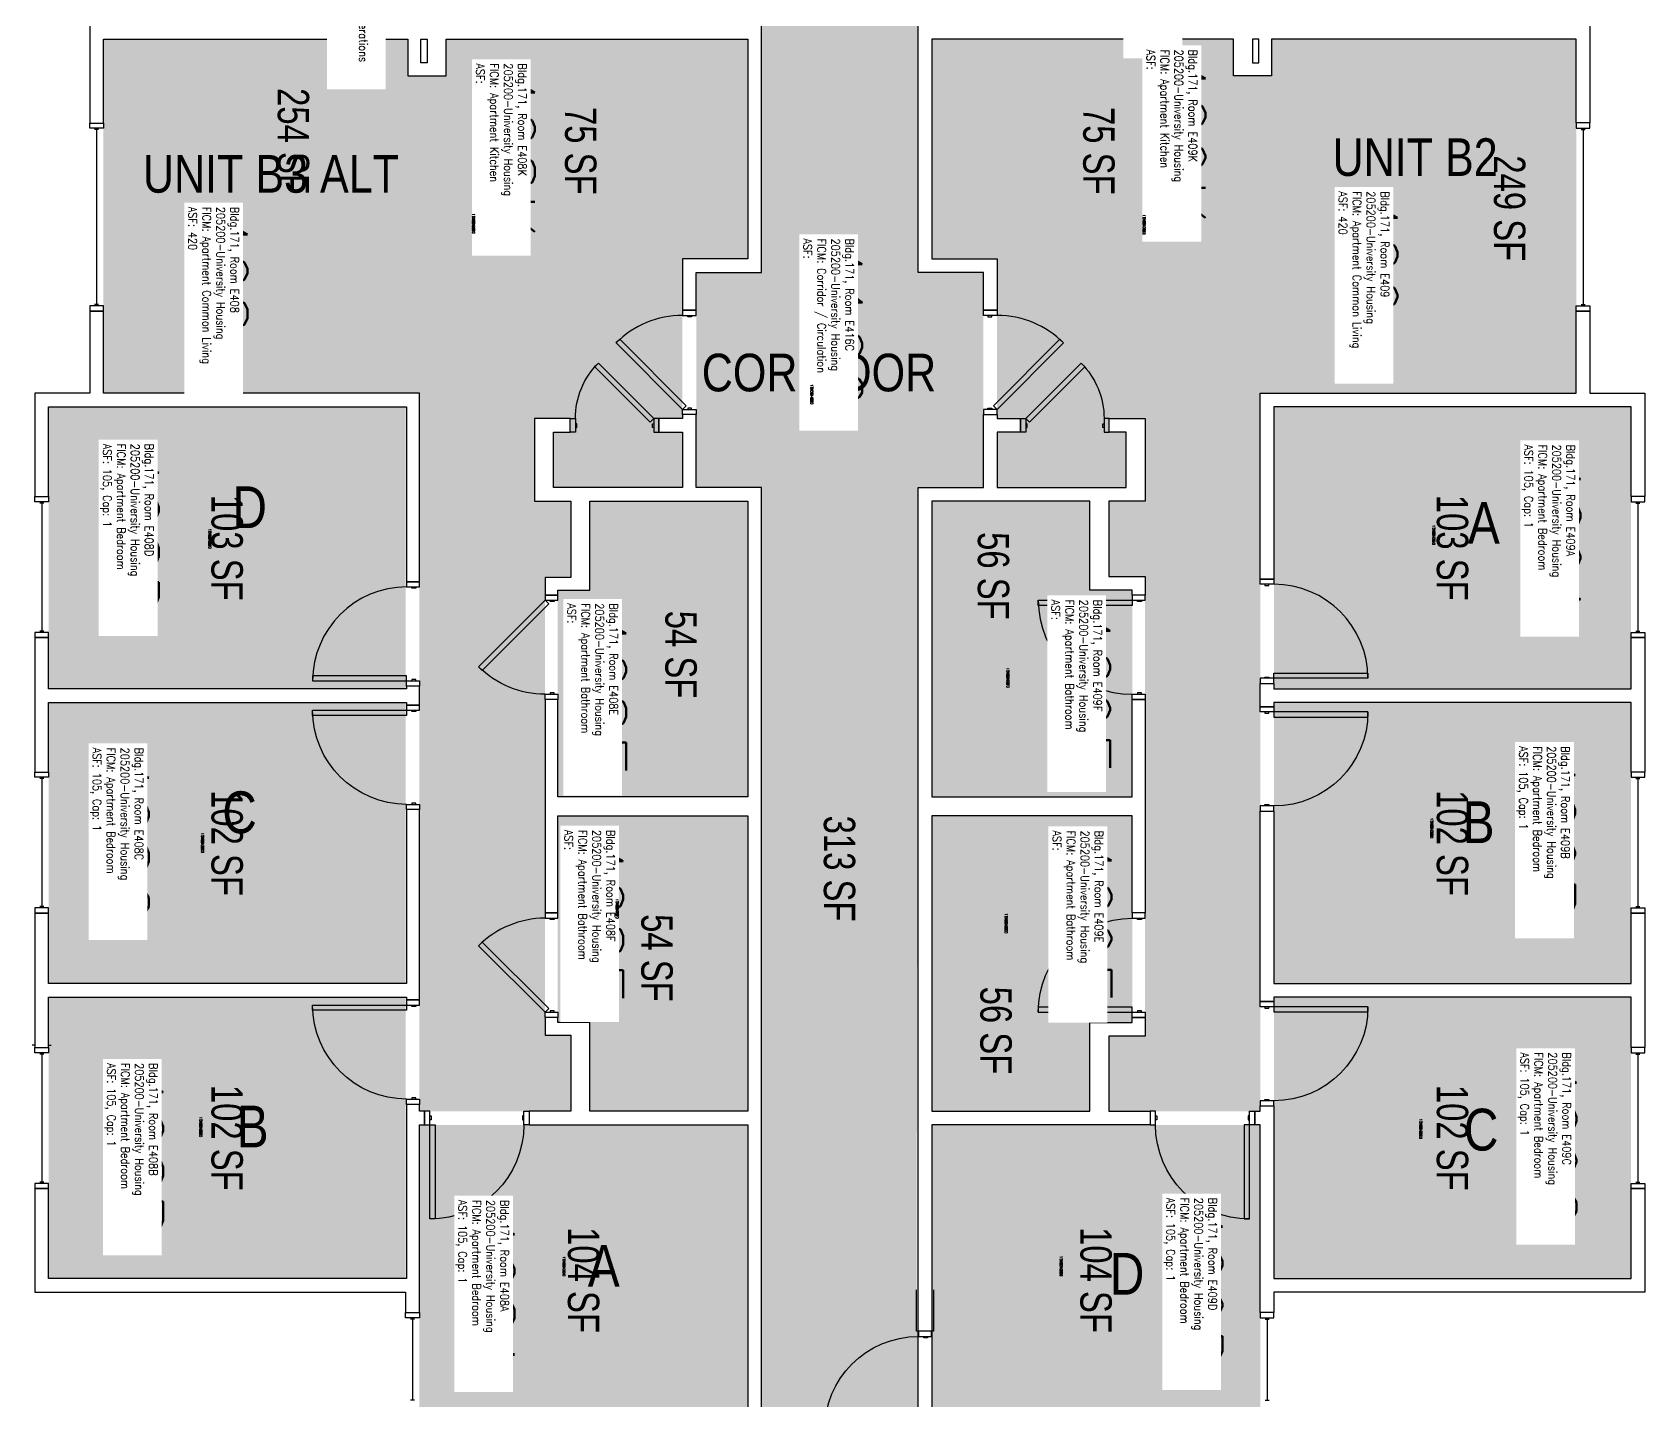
# Model space of a CAD drawing. Header units: inches. Extents: x 9163 to 12690, y -254 to 1288.
# Drawn here: x 10980 to 11597, y 303 to 827 of the extents above; entities that cross this region are included whole.
import ezdxf
from ezdxf.enums import TextEntityAlignment as Align

# ---------------------------------------------------------------- set-up
doc = ezdxf.new("R2010")
doc.units = ezdxf.units.IN
doc.header["$LTSCALE"] = 48
doc.header["$MEASUREMENT"] = 0
for name, color, linetype in [('A-AREA-IDEN', 1, 'Continuous'), ('A-DOOR', 2, 'Continuous'), ('A-GLAZ', 1, 'Continuous'), ('A-IDEN-RNUM', 7, 'Continuous'), ('A-IDEN-SNUM', 4, 'Continuous'), ('A-IDEN-VNUM', 4, 'Continuous'), ('A-ROOM', 1, 'Continuous'), ('A-WALL', 5, 'Continuous'), ('AREA-TEXT', 3, 'Continuous'), ('Rooms-Category-Color', 7, 'Continuous'), ('Rooms-College-Color', 7, 'Continuous'), ('Rooms-Department-Color', 7, 'Continuous'), ('Rooms-Division-Color', 7, 'Continuous'), ('Rooms-Information', 7, 'Continuous')]:
    doc.layers.add(name, color=color, linetype=linetype)
doc.styles.add('AREA', font='arial.ttf', dxfattribs={"width": 0.75, "height": 12})
doc.styles.add('ROOMSNUMBER', font='txt.shx', dxfattribs={"height": 0.03})
doc.styles.add('ROOMVNUMBER', font='simplex.shx', dxfattribs={"width": 0.85})
doc.styles.get("Standard").update_dxf_attribs({"font": 'ARIALN.TTF'})

msp = doc.modelspace()

# ---------------------------------------------------------------- hatches: boundary and pattern name
h = msp.add_hatch()
h.set_pattern_fill('ANSI31', color=256, style=0)
h.set_pattern_definition([(45, (11969.92792, 225.27303), (0.088388348, -0.088388348), [])])
h.paths.add_polyline_path([(11385.98, 556.74), (11385.98, 615.48), (11376.77, 615.48), (11376.77, 556.74)], flags=9)
at = {"layer": 'Rooms-Category-Color', "true_color": 0xadadad}
msp.add_hatch(color=253, dxfattribs=at).paths.add_polyline_path([(11258.83, 829.5), (11258.83, 734.86), (11233.83, 734.86), (11233.83, 652.54), (11258.83, 652.54), (11258.83, 145), (11318.83, 145), (11318.83, 173), (11318.83, 174), (11318.21, 174), (11318.21, 182.63), (11318.21, 289.5), (11318.83, 289.5), (11318.83, 329.5), (11318.21, 329.5), (11318.21, 345.38), (11318.83, 652.54), (11343.83, 652.54), (11343.83, 734.86), (11318.83, 734.86), (11318.83, 829.5)])
at = {"layer": 'Rooms-Category-Color', "true_color": 0x728ef3}
for points in [[(11123.46, 824.25), (11123.46, 740.11), (11228.58, 740.11), (11228.58, 678.99), (11219.63, 678.99), (11219.63, 673.74), (11228.58, 673.74), (11228.58, 652.54), (11179.21, 652.54), (11179.21, 673.74), (11185.63, 673.74), (11185.63, 678.99), (11171.96, 678.99), (11171.96, 647.29), (11185.83, 647.29), (11185.83, 618.54), (11175.96, 618.54), (11175.96, 442.5), (11185.83, 442.5), (11185.83, 413.75), (11127.83, 413.75), (11127.83, 688.75), (11006.83, 688.75), (11006.83, 824.25)], [(11253.58, 740.11), (11123.46, 740.11), (11123.46, 810.25), (11138.08, 810.25), (11138.08, 824.25), (11253.58, 824.25)], [(11324.08, 740.11), (11454.21, 740.11), (11454.21, 810.25), (11439.58, 810.25), (11439.58, 824.25), (11324.08, 824.25)], [(11454.21, 824.25), (11454.21, 740.11), (11349.08, 740.11), (11349.08, 678.99), (11358.03, 678.99), (11358.03, 673.74), (11349.08, 673.74), (11349.08, 652.54), (11398.46, 652.54), (11398.46, 673.74), (11392.03, 673.74), (11392.03, 678.99), (11405.71, 678.99), (11405.71, 647.29), (11391.83, 647.29), (11391.83, 618.54), (11405.71, 618.54), (11405.71, 442.5), (11391.83, 442.5), (11391.83, 413.75), (11449.83, 413.75), (11449.83, 688.75), (11570.83, 688.75), (11570.83, 824.25)], [(10985.83, 575.5), (10985.83, 683.5), (11122.58, 683.5), (11122.58, 575.5), (10986.28, 575.52)], [(11591.83, 575.5), (11591.83, 683.5), (11455.08, 683.5), (11455.08, 575.5), (11591.39, 575.52)], [(11253.58, 534.16), (11253.58, 647.29), (11193.08, 647.29), (11193.08, 613.29), (11180.83, 613.29), (11180.83, 534.15)], [(11324.08, 534.16), (11324.08, 647.29), (11384.58, 647.29), (11384.58, 613.29), (11400.83, 613.29), (11400.83, 534.15)], [(10985.83, 462.63), (10985.83, 570.25), (11122.57, 570.27), (11122.58, 462.63), (10986.28, 462.64)], [(11591.83, 462.63), (11591.83, 570.25), (11455.1, 570.27), (11455.08, 462.63), (11591.39, 462.64)], [(11180.83, 447.77), (11180.83, 526.9), (11253.58, 526.9), (11253.58, 413.77), (11193.08, 413.75), (11193.08, 447.75)], [(11400.83, 447.77), (11400.83, 526.9), (11324.08, 526.9), (11324.08, 413.77), (11384.58, 413.75), (11384.58, 447.75)], [(10985.83, 457.38), (10985.83, 349.75), (11122.58, 349.75), (11122.57, 457.39), (10986.28, 457.39)], [(11591.83, 457.38), (11591.83, 349.75), (11455.08, 349.75), (11455.1, 457.39), (11591.39, 457.39)], [(11253.58, 289.77), (11127.83, 289.75), (11127.83, 408.5), (11253.58, 408.5)], [(11324.08, 289.77), (11449.83, 289.75), (11449.83, 408.5), (11324.08, 408.5)]]:
    msp.add_hatch(color=171, dxfattribs=at).paths.add_polyline_path(points)
at = {"layer": 'Rooms-College-Color', "true_color": 0xadadad}
for points in [[(11258.83, 829.5), (11258.83, 734.86), (11233.83, 734.86), (11233.83, 652.54), (11258.83, 652.54), (11258.83, 145), (11318.83, 145), (11318.83, 173), (11318.83, 174), (11318.21, 174), (11318.21, 182.63), (11318.21, 289.5), (11318.83, 289.5), (11318.83, 329.5), (11318.21, 329.5), (11318.21, 345.38), (11318.83, 652.54), (11343.83, 652.54), (11343.83, 734.86), (11318.83, 734.86), (11318.83, 829.5)], [(11123.46, 824.25), (11123.46, 740.11), (11228.58, 740.11), (11228.58, 678.99), (11219.63, 678.99), (11219.63, 673.74), (11228.58, 673.74), (11228.58, 652.54), (11179.21, 652.54), (11179.21, 673.74), (11185.63, 673.74), (11185.63, 678.99), (11171.96, 678.99), (11171.96, 647.29), (11185.83, 647.29), (11185.83, 618.54), (11175.96, 618.54), (11175.96, 442.5), (11185.83, 442.5), (11185.83, 413.75), (11127.83, 413.75), (11127.83, 688.75), (11006.83, 688.75), (11006.83, 824.25)], [(11253.58, 740.11), (11123.46, 740.11), (11123.46, 810.25), (11138.08, 810.25), (11138.08, 824.25), (11253.58, 824.25)], [(11324.08, 740.11), (11454.21, 740.11), (11454.21, 810.25), (11439.58, 810.25), (11439.58, 824.25), (11324.08, 824.25)], [(11454.21, 824.25), (11454.21, 740.11), (11349.08, 740.11), (11349.08, 678.99), (11358.03, 678.99), (11358.03, 673.74), (11349.08, 673.74), (11349.08, 652.54), (11398.46, 652.54), (11398.46, 673.74), (11392.03, 673.74), (11392.03, 678.99), (11405.71, 678.99), (11405.71, 647.29), (11391.83, 647.29), (11391.83, 618.54), (11405.71, 618.54), (11405.71, 442.5), (11391.83, 442.5), (11391.83, 413.75), (11449.83, 413.75), (11449.83, 688.75), (11570.83, 688.75), (11570.83, 824.25)], [(10985.83, 575.5), (10985.83, 683.5), (11122.58, 683.5), (11122.58, 575.5), (10986.28, 575.52)], [(11591.83, 575.5), (11591.83, 683.5), (11455.08, 683.5), (11455.08, 575.5), (11591.39, 575.52)], [(11253.58, 534.16), (11253.58, 647.29), (11193.08, 647.29), (11193.08, 613.29), (11180.83, 613.29), (11180.83, 534.15)], [(11324.08, 534.16), (11324.08, 647.29), (11384.58, 647.29), (11384.58, 613.29), (11400.83, 613.29), (11400.83, 534.15)], [(10985.83, 462.63), (10985.83, 570.25), (11122.57, 570.27), (11122.58, 462.63), (10986.28, 462.64)], [(11591.83, 462.63), (11591.83, 570.25), (11455.1, 570.27), (11455.08, 462.63), (11591.39, 462.64)], [(11180.83, 447.77), (11180.83, 526.9), (11253.58, 526.9), (11253.58, 413.77), (11193.08, 413.75), (11193.08, 447.75)], [(11400.83, 447.77), (11400.83, 526.9), (11324.08, 526.9), (11324.08, 413.77), (11384.58, 413.75), (11384.58, 447.75)], [(10985.83, 457.38), (10985.83, 349.75), (11122.58, 349.75), (11122.57, 457.39), (10986.28, 457.39)], [(11591.83, 457.38), (11591.83, 349.75), (11455.08, 349.75), (11455.1, 457.39), (11591.39, 457.39)], [(11253.58, 289.77), (11127.83, 289.75), (11127.83, 408.5), (11253.58, 408.5)], [(11324.08, 289.77), (11449.83, 289.75), (11449.83, 408.5), (11324.08, 408.5)]]:
    msp.add_hatch(color=253, dxfattribs=at).paths.add_polyline_path(points)
at = {"layer": 'Rooms-Department-Color', "true_color": 0xacacac}
msp.add_hatch(color=253, dxfattribs=at).paths.add_polyline_path([(11258.83, 829.5), (11258.83, 734.86), (11233.83, 734.86), (11233.83, 652.54), (11258.83, 652.54), (11258.83, 145), (11318.83, 145), (11318.83, 173), (11318.83, 174), (11318.21, 174), (11318.21, 182.63), (11318.21, 289.5), (11318.83, 289.5), (11318.83, 329.5), (11318.21, 329.5), (11318.21, 345.38), (11318.83, 652.54), (11343.83, 652.54), (11343.83, 734.86), (11318.83, 734.86), (11318.83, 829.5)])
at = {"layer": 'Rooms-Department-Color', "true_color": 0x604aed}
for points in [[(11123.46, 824.25), (11123.46, 740.11), (11228.58, 740.11), (11228.58, 678.99), (11219.63, 678.99), (11219.63, 673.74), (11228.58, 673.74), (11228.58, 652.54), (11179.21, 652.54), (11179.21, 673.74), (11185.63, 673.74), (11185.63, 678.99), (11171.96, 678.99), (11171.96, 647.29), (11185.83, 647.29), (11185.83, 618.54), (11175.96, 618.54), (11175.96, 442.5), (11185.83, 442.5), (11185.83, 413.75), (11127.83, 413.75), (11127.83, 688.75), (11006.83, 688.75), (11006.83, 824.25)], [(11253.58, 740.11), (11123.46, 740.11), (11123.46, 810.25), (11138.08, 810.25), (11138.08, 824.25), (11253.58, 824.25)], [(11324.08, 740.11), (11454.21, 740.11), (11454.21, 810.25), (11439.58, 810.25), (11439.58, 824.25), (11324.08, 824.25)], [(11454.21, 824.25), (11454.21, 740.11), (11349.08, 740.11), (11349.08, 678.99), (11358.03, 678.99), (11358.03, 673.74), (11349.08, 673.74), (11349.08, 652.54), (11398.46, 652.54), (11398.46, 673.74), (11392.03, 673.74), (11392.03, 678.99), (11405.71, 678.99), (11405.71, 647.29), (11391.83, 647.29), (11391.83, 618.54), (11405.71, 618.54), (11405.71, 442.5), (11391.83, 442.5), (11391.83, 413.75), (11449.83, 413.75), (11449.83, 688.75), (11570.83, 688.75), (11570.83, 824.25)], [(10985.83, 575.5), (10985.83, 683.5), (11122.58, 683.5), (11122.58, 575.5), (10986.28, 575.52)], [(11591.83, 575.5), (11591.83, 683.5), (11455.08, 683.5), (11455.08, 575.5), (11591.39, 575.52)], [(11253.58, 534.16), (11253.58, 647.29), (11193.08, 647.29), (11193.08, 613.29), (11180.83, 613.29), (11180.83, 534.15)], [(11324.08, 534.16), (11324.08, 647.29), (11384.58, 647.29), (11384.58, 613.29), (11400.83, 613.29), (11400.83, 534.15)], [(10985.83, 462.63), (10985.83, 570.25), (11122.57, 570.27), (11122.58, 462.63), (10986.28, 462.64)], [(11591.83, 462.63), (11591.83, 570.25), (11455.1, 570.27), (11455.08, 462.63), (11591.39, 462.64)], [(11180.83, 447.77), (11180.83, 526.9), (11253.58, 526.9), (11253.58, 413.77), (11193.08, 413.75), (11193.08, 447.75)], [(11400.83, 447.77), (11400.83, 526.9), (11324.08, 526.9), (11324.08, 413.77), (11384.58, 413.75), (11384.58, 447.75)], [(10985.83, 457.38), (10985.83, 349.75), (11122.58, 349.75), (11122.57, 457.39), (10986.28, 457.39)], [(11591.83, 457.38), (11591.83, 349.75), (11455.08, 349.75), (11455.1, 457.39), (11591.39, 457.39)], [(11253.58, 289.77), (11127.83, 289.75), (11127.83, 408.5), (11253.58, 408.5)], [(11324.08, 289.77), (11449.83, 289.75), (11449.83, 408.5), (11324.08, 408.5)]]:
    msp.add_hatch(color=173, dxfattribs=at).paths.add_polyline_path(points)
at = {"layer": 'Rooms-Division-Color', "true_color": 0xadadad}
msp.add_hatch(color=253, dxfattribs=at).paths.add_polyline_path([(11258.83, 829.5), (11258.83, 734.86), (11233.83, 734.86), (11233.83, 652.54), (11258.83, 652.54), (11258.83, 145), (11318.83, 145), (11318.83, 173), (11318.83, 174), (11318.21, 174), (11318.21, 182.63), (11318.21, 289.5), (11318.83, 289.5), (11318.83, 329.5), (11318.21, 329.5), (11318.21, 345.38), (11318.83, 652.54), (11343.83, 652.54), (11343.83, 734.86), (11318.83, 734.86), (11318.83, 829.5)])
at = {"layer": 'Rooms-Division-Color', "true_color": 0x604aed}
for points in [[(11123.46, 824.25), (11123.46, 740.11), (11228.58, 740.11), (11228.58, 678.99), (11219.63, 678.99), (11219.63, 673.74), (11228.58, 673.74), (11228.58, 652.54), (11179.21, 652.54), (11179.21, 673.74), (11185.63, 673.74), (11185.63, 678.99), (11171.96, 678.99), (11171.96, 647.29), (11185.83, 647.29), (11185.83, 618.54), (11175.96, 618.54), (11175.96, 442.5), (11185.83, 442.5), (11185.83, 413.75), (11127.83, 413.75), (11127.83, 688.75), (11006.83, 688.75), (11006.83, 824.25)], [(11253.58, 740.11), (11123.46, 740.11), (11123.46, 810.25), (11138.08, 810.25), (11138.08, 824.25), (11253.58, 824.25)], [(11324.08, 740.11), (11454.21, 740.11), (11454.21, 810.25), (11439.58, 810.25), (11439.58, 824.25), (11324.08, 824.25)], [(11454.21, 824.25), (11454.21, 740.11), (11349.08, 740.11), (11349.08, 678.99), (11358.03, 678.99), (11358.03, 673.74), (11349.08, 673.74), (11349.08, 652.54), (11398.46, 652.54), (11398.46, 673.74), (11392.03, 673.74), (11392.03, 678.99), (11405.71, 678.99), (11405.71, 647.29), (11391.83, 647.29), (11391.83, 618.54), (11405.71, 618.54), (11405.71, 442.5), (11391.83, 442.5), (11391.83, 413.75), (11449.83, 413.75), (11449.83, 688.75), (11570.83, 688.75), (11570.83, 824.25)], [(10985.83, 575.5), (10985.83, 683.5), (11122.58, 683.5), (11122.58, 575.5), (10986.28, 575.52)], [(11591.83, 575.5), (11591.83, 683.5), (11455.08, 683.5), (11455.08, 575.5), (11591.39, 575.52)], [(11253.58, 534.16), (11253.58, 647.29), (11193.08, 647.29), (11193.08, 613.29), (11180.83, 613.29), (11180.83, 534.15)], [(11324.08, 534.16), (11324.08, 647.29), (11384.58, 647.29), (11384.58, 613.29), (11400.83, 613.29), (11400.83, 534.15)], [(10985.83, 462.63), (10985.83, 570.25), (11122.57, 570.27), (11122.58, 462.63), (10986.28, 462.64)], [(11591.83, 462.63), (11591.83, 570.25), (11455.1, 570.27), (11455.08, 462.63), (11591.39, 462.64)], [(11180.83, 447.77), (11180.83, 526.9), (11253.58, 526.9), (11253.58, 413.77), (11193.08, 413.75), (11193.08, 447.75)], [(11400.83, 447.77), (11400.83, 526.9), (11324.08, 526.9), (11324.08, 413.77), (11384.58, 413.75), (11384.58, 447.75)], [(10985.83, 457.38), (10985.83, 349.75), (11122.58, 349.75), (11122.57, 457.39), (10986.28, 457.39)], [(11591.83, 457.38), (11591.83, 349.75), (11455.08, 349.75), (11455.1, 457.39), (11591.39, 457.39)], [(11253.58, 289.77), (11127.83, 289.75), (11127.83, 408.5), (11253.58, 408.5)], [(11324.08, 289.77), (11449.83, 289.75), (11449.83, 408.5), (11324.08, 408.5)]]:
    msp.add_hatch(color=173, dxfattribs=at).paths.add_polyline_path(points)

# ---------------------------------------------------------------- linework, layer by layer
at = {"layer": 'A-DOOR'}
for points in [[(11233.83, 718.47), (11233.83, 720.47), (11228.58, 720.47), (11228.58, 718.47)], [(11232.08, 718.47), (11232.08, 717.97), (11230.58, 717.97), (11230.58, 718.47)], [(11343.83, 718.47), (11343.83, 720.47), (11349.08, 720.47), (11349.08, 718.47)], [(11345.58, 718.47), (11345.58, 717.97), (11347.08, 717.97), (11347.08, 718.47)], [(11228.58, 682.47), (11230, 683.89), (11204.54, 709.34), (11203.13, 707.93)], [(11349.08, 682.47), (11347.67, 683.89), (11373.13, 709.34), (11374.54, 707.93)], [(11217.58, 678.99), (11216.17, 677.57), (11194.96, 698.79), (11196.37, 700.2)], [(11360.03, 678.99), (11361.45, 677.57), (11382.66, 698.79), (11381.25, 700.2)], [(11233.83, 682.47), (11233.83, 680.47), (11228.58, 680.47), (11228.58, 682.47)], [(11232.08, 682.47), (11232.08, 682.97), (11230.58, 682.97), (11230.58, 682.47)], [(11343.83, 682.47), (11343.83, 680.47), (11349.08, 680.47), (11349.08, 682.47)], [(11345.58, 682.47), (11345.58, 682.97), (11347.08, 682.97), (11347.08, 682.47)], [(11187.58, 673.74), (11185.58, 673.74), (11185.58, 678.99), (11187.58, 678.99)], [(11187.58, 675.49), (11188.08, 675.49), (11188.08, 676.99), (11187.58, 676.99)], [(11217.58, 675.49), (11217.08, 675.49), (11217.08, 676.99), (11217.58, 676.99)], [(11217.58, 673.74), (11219.58, 673.74), (11219.58, 678.99), (11217.58, 678.99)], [(11360.03, 673.74), (11358.03, 673.74), (11358.03, 678.99), (11360.03, 678.99)], [(11360.03, 675.49), (11360.53, 675.49), (11360.53, 676.99), (11360.03, 676.99)], [(11390.03, 675.49), (11389.53, 675.49), (11389.53, 676.99), (11390.03, 676.99)], [(11390.03, 673.74), (11392.03, 673.74), (11392.03, 678.99), (11390.03, 678.99)], [(11449.83, 615.5), (11449.83, 617.5), (11455.08, 617.5), (11455.08, 615.5)], [(11127.83, 614.5), (11127.83, 616.5), (11122.96, 616.5), (11122.96, 614.5)], [(11126.46, 614.5), (11126.46, 614), (11124.96, 614), (11124.96, 614.5)], [(11180.83, 609.4), (11180.83, 611.4), (11175.96, 611.4), (11175.96, 609.4)], [(11405.71, 609.4), (11405.71, 611.4), (11400.83, 611.4), (11400.83, 609.4)], [(11451.58, 615.5), (11451.58, 615), (11453.08, 615), (11453.08, 615.5)], [(11175.96, 609.4), (11177.37, 607.98), (11151.92, 582.53), (11150.5, 583.94)], [(11179.46, 609.4), (11179.46, 608.9), (11177.96, 608.9), (11177.96, 609.4)], [(11400.83, 609.4), (11400.83, 607.4), (11364.83, 607.4), (11364.83, 609.4)], [(11404.33, 609.4), (11404.33, 608.9), (11402.83, 608.9), (11402.83, 609.4)], [(11122.96, 578.5), (11122.96, 580.5), (11086.96, 580.5), (11086.96, 578.5)], [(11455.08, 579.5), (11455.08, 581.5), (11491.08, 581.5), (11491.08, 579.5)], [(11127.83, 578.5), (11127.83, 576.5), (11122.96, 576.5), (11122.96, 578.5)], [(11126.46, 578.5), (11126.46, 579), (11124.96, 579), (11124.96, 578.5)], [(11449.83, 579.5), (11449.83, 577.5), (11455.08, 577.5), (11455.08, 579.5)], [(11451.58, 579.5), (11451.58, 580), (11453.08, 580), (11453.08, 579.5)], [(11127.83, 567.25), (11127.83, 569.25), (11122.96, 569.25), (11122.96, 567.25)], [(11180.83, 573.4), (11180.83, 571.4), (11175.96, 571.4), (11175.96, 573.4)], [(11179.46, 573.4), (11179.46, 573.9), (11177.96, 573.9), (11177.96, 573.4)], [(11405.71, 573.4), (11405.71, 571.4), (11400.83, 571.4), (11400.83, 573.4)], [(11404.33, 573.4), (11404.33, 573.9), (11402.83, 573.9), (11402.83, 573.4)], [(11449.83, 566.63), (11449.83, 568.63), (11455.08, 568.63), (11455.08, 566.63)], [(11122.96, 567.25), (11122.96, 565.25), (11086.96, 565.25), (11086.96, 567.25)], [(11126.46, 567.25), (11126.46, 566.75), (11124.96, 566.75), (11124.96, 567.25)], [(11451.58, 566.63), (11451.58, 566.13), (11453.08, 566.13), (11453.08, 566.63)], [(11455.08, 566.63), (11455.08, 564.63), (11491.08, 564.63), (11491.08, 566.63)], [(11127.83, 531.25), (11127.83, 529.25), (11122.96, 529.25), (11122.96, 531.25)], [(11126.46, 531.25), (11126.46, 531.75), (11124.96, 531.75), (11124.96, 531.25)], [(11451.58, 530.63), (11451.58, 531.13), (11453.08, 531.13), (11453.08, 530.63)], [(11449.83, 530.63), (11449.83, 528.63), (11455.08, 528.63), (11455.08, 530.63)], [(11180.83, 487.65), (11180.83, 489.65), (11175.96, 489.65), (11175.96, 487.65)], [(11405.71, 487.65), (11405.71, 489.65), (11400.83, 489.65), (11400.83, 487.65)], [(11179.46, 487.65), (11179.46, 487.15), (11177.96, 487.15), (11177.96, 487.65)], [(11404.33, 487.65), (11404.33, 487.15), (11402.83, 487.15), (11402.83, 487.65)], [(11175.96, 451.65), (11177.37, 453.06), (11151.92, 478.52), (11150.5, 477.1)], [(11122.96, 454.38), (11122.96, 452.38), (11086.96, 452.38), (11086.96, 454.38)], [(11127.83, 454.38), (11127.83, 456.38), (11122.96, 456.38), (11122.96, 454.38)], [(11126.46, 454.38), (11126.46, 453.88), (11124.96, 453.88), (11124.96, 454.38)], [(11180.83, 451.65), (11180.83, 449.65), (11175.96, 449.65), (11175.96, 451.65)], [(11179.46, 451.65), (11179.46, 452.15), (11177.96, 452.15), (11177.96, 451.65)], [(11400.83, 451.65), (11400.83, 453.65), (11364.83, 453.65), (11364.83, 451.65)], [(11405.71, 451.65), (11405.71, 449.65), (11400.83, 449.65), (11400.83, 451.65)], [(11404.33, 451.65), (11404.33, 452.15), (11402.83, 452.15), (11402.83, 451.65)], [(11449.83, 453.75), (11449.83, 455.75), (11455.08, 455.75), (11455.08, 453.75)], [(11451.58, 453.75), (11451.58, 453.25), (11453.08, 453.25), (11453.08, 453.75)], [(11455.08, 453.75), (11455.08, 451.75), (11491.08, 451.75), (11491.08, 453.75)], [(11127.83, 418.38), (11127.83, 416.38), (11122.96, 416.38), (11122.96, 418.38)], [(11126.46, 418.38), (11126.46, 418.88), (11124.96, 418.88), (11124.96, 418.38)], [(11131.83, 413.75), (11129.83, 413.75), (11129.83, 408.5), (11131.83, 408.5)], [(11167.83, 413.75), (11169.83, 413.75), (11169.83, 408.5), (11167.83, 408.5)], [(11409.71, 413.75), (11407.71, 413.75), (11407.71, 408.5), (11409.71, 408.5)], [(11445.71, 413.75), (11447.71, 413.75), (11447.71, 408.5), (11445.71, 408.5)], [(11449.83, 417.75), (11449.83, 415.75), (11455.08, 415.75), (11455.08, 417.75)], [(11451.58, 417.75), (11451.58, 418.25), (11453.08, 418.25), (11453.08, 417.75)], [(11131.83, 412), (11132.33, 412), (11132.33, 410.5), (11131.83, 410.5)], [(11131.83, 408.5), (11133.83, 408.5), (11133.83, 372.5), (11131.83, 372.5)], [(11167.83, 412), (11167.33, 412), (11167.33, 410.5), (11167.83, 410.5)], [(11409.71, 412), (11410.21, 412), (11410.21, 410.5), (11409.71, 410.5)], [(11445.71, 408.5), (11443.71, 408.5), (11443.71, 372.5), (11445.71, 372.5)], [(11445.71, 412), (11445.21, 412), (11445.21, 410.5), (11445.71, 410.5)], [(11323.96, 327.5), (11323.96, 329.5), (11318.96, 329.5), (11318.96, 327.5)], [(11322.46, 327.5), (11322.46, 327), (11320.96, 327), (11320.96, 327.5)]]:
    msp.add_lwpolyline(points, close=True, dxfattribs=at)
for centre, start, end in [((11228.58, 682.47), 90, 135), ((11349.08, 682.47), 45, 90), ((11122.96, 578.5), 90, 180), ((11455.08, 579.5), 0, 90), ((11400.83, 609.4), 180, 270), ((11175.96, 451.65), 90, 135)]:
    msp.add_arc(centre, 36, start, end, dxfattribs=at)
at = {"layer": 'A-DOOR', "extrusion": (0, 0, -1)}
for centre, radius, start, end in [((-11217.58, 678.99), 30, 0, 45), ((-11360.03, 678.99), 30, 135, 180), ((-11175.96, 609.4), 36, 270, 315), ((-11122.96, 567.25), 36, 270, 0), ((-11455.08, 566.63), 36, 180, 270), ((-11400.83, 451.65), 36, 0, 90), ((-11122.96, 454.38), 36, 270, 0), ((-11455.08, 453.75), 36, 180, 270), ((-11131.83, 408.5), 36, 180, 270), ((-11445.71, 408.5), 36, 270, 0), ((-11318.96, 291.5), 36, 360, 90)]:
    msp.add_arc(centre, radius, start, end, dxfattribs=at)
at = {"layer": 'A-GLAZ'}
for p, q in [((11004.96, 789.63), (11003.46, 789.63)), ((11004.21, 789.63), (11004.21, 722.63)), ((11572.71, 789.64), (11574.21, 789.64)), ((11573.46, 789.64), (11573.46, 722.64)), ((11004.96, 722.63), (11003.46, 722.63)), ((11572.71, 722.64), (11574.21, 722.64)), ((10983.96, 646.6), (10982.46, 646.6)), ((10983.21, 646.6), (10983.21, 597.6)), ((11593.71, 646.6), (11595.21, 646.6)), ((11594.46, 646.6), (11594.46, 597.6)), ((10983.96, 597.6), (10982.46, 597.6)), ((11593.71, 597.6), (11595.21, 597.6)), ((10983.96, 541.13), (10982.46, 541.13)), ((10983.21, 541.13), (10983.21, 492.13)), ((11593.71, 541.13), (11595.21, 541.13)), ((11594.46, 541.13), (11594.46, 492.13)), ((10983.96, 492.13), (10982.46, 492.13)), ((11593.71, 492.13), (11595.21, 492.13)), ((10980.58, 439.1), (10979.58, 439.1)), ((10985.83, 439.1), (10986.83, 439.1)), ((10983.96, 435.6), (10982.46, 435.6)), ((10983.21, 435.6), (10983.21, 386.6)), ((11593.71, 435.6), (11595.21, 435.6)), ((11594.46, 435.6), (11594.46, 386.6)), ((10983.96, 386.6), (10982.46, 386.6)), ((11593.71, 386.6), (11595.21, 386.6)), ((11125.96, 334.14), (11124.46, 334.14)), ((11125.21, 334.14), (11125.21, 303.14)), ((11451.71, 334.14), (11453.21, 334.14)), ((11452.46, 334.14), (11452.46, 303.14)), ((11125.96, 303.14), (11124.46, 303.14)), ((11451.71, 303.14), (11453.21, 303.14))]:
    msp.add_line(p, q, dxfattribs=at)
for points in [[(11001.58, 790.13), (11001.58, 792.13), (11006.83, 792.13), (11006.83, 790.13)], [(11576.08, 790.14), (11576.08, 792.14), (11570.83, 792.14), (11570.83, 790.14)], [(11001.58, 722.13), (11001.58, 720.13), (11006.83, 720.13), (11006.83, 722.13)], [(11576.08, 722.14), (11576.08, 720.14), (11570.83, 720.14), (11570.83, 722.14)], [(10980.58, 647.1), (10980.58, 649.1), (10985.83, 649.1), (10985.83, 647.1)], [(11597.08, 647.1), (11597.08, 649.1), (11591.83, 649.1), (11591.83, 647.1)], [(10980.58, 597.1), (10980.58, 595.1), (10985.83, 595.1), (10985.83, 597.1)], [(11597.08, 597.1), (11597.08, 595.1), (11591.83, 595.1), (11591.83, 597.1)], [(10980.58, 541.63), (10980.58, 543.63), (10985.83, 543.63), (10985.83, 541.63)], [(11597.08, 541.63), (11597.08, 543.63), (11591.83, 543.63), (11591.83, 541.63)], [(10980.58, 491.63), (10980.58, 489.63), (10985.83, 489.63), (10985.83, 491.63)], [(11597.08, 491.63), (11597.08, 489.63), (11591.83, 489.63), (11591.83, 491.63)], [(10980.58, 436.1), (10980.58, 438.1), (10985.83, 438.1), (10985.83, 436.1)], [(11597.08, 436.1), (11597.08, 438.1), (11591.83, 438.1), (11591.83, 436.1)], [(10980.58, 386.1), (10980.58, 384.1), (10985.83, 384.1), (10985.83, 386.1)], [(11597.08, 386.1), (11597.08, 384.1), (11591.83, 384.1), (11591.83, 386.1)], [(11122.58, 334.64), (11122.58, 336.64), (11127.83, 336.64), (11127.83, 334.64)], [(11455.08, 334.64), (11455.08, 336.64), (11449.83, 336.64), (11449.83, 334.64)]]:
    msp.add_lwpolyline(points, close=True, dxfattribs=at)
at = {"layer": 'A-WALL'}
for p, q in [((11001.58, 829.5), (11001.58, 792.13)), ((11258.83, 734.86), (11258.83, 829.5)), ((11318.83, 734.86), (11318.83, 829.5)), ((11576.08, 829.5), (11576.08, 792.14)), ((11006.83, 792.13), (11006.83, 824.25)), ((11006.83, 824.25), (11123.46, 824.25)), ((11123.46, 824.25), (11123.46, 810.25)), ((11128.33, 824.25), (11130.83, 824.25)), ((11128.33, 815.13), (11128.33, 824.25)), ((11130.83, 824.25), (11130.83, 815.13)), ((11138.08, 824.25), (11253.58, 824.25)), ((11138.08, 810.25), (11138.08, 824.25)), ((11253.58, 824.25), (11253.58, 740.11)), ((11324.08, 824.25), (11324.08, 740.11)), ((11439.58, 824.25), (11324.08, 824.25)), ((11439.58, 810.25), (11439.58, 824.25)), ((11449.33, 824.25), (11446.83, 824.25)), ((11446.83, 824.25), (11446.83, 815.13)), ((11449.33, 815.13), (11449.33, 824.25)), ((11570.83, 824.25), (11454.21, 824.25)), ((11454.21, 824.25), (11454.21, 810.25)), ((11570.83, 792.14), (11570.83, 824.25)), ((11130.83, 815.13), (11128.33, 815.13)), ((11446.83, 815.13), (11449.33, 815.13)), ((11123.46, 810.25), (11138.08, 810.25)), ((11454.21, 810.25), (11439.58, 810.25)), ((11001.58, 792.13), (11006.83, 792.13)), ((11576.08, 792.14), (11570.83, 792.14)), ((11228.58, 740.11), (11228.58, 720.47)), ((11253.58, 740.11), (11228.58, 740.11)), ((11233.83, 720.47), (11233.83, 734.86)), ((11233.83, 734.86), (11258.83, 734.86)), ((11343.83, 734.86), (11318.83, 734.86)), ((11324.08, 740.11), (11349.08, 740.11)), ((11343.83, 720.47), (11343.83, 734.86)), ((11349.08, 740.11), (11349.08, 720.47)), ((11001.58, 720.13), (11001.58, 688.75)), ((11006.83, 720.13), (11001.58, 720.13)), ((11006.83, 688.75), (11006.83, 720.13)), ((11228.58, 720.47), (11233.83, 720.47)), ((11349.08, 720.47), (11343.83, 720.47)), ((11570.83, 688.75), (11570.83, 720.14)), ((11570.83, 720.14), (11576.08, 720.14)), ((11576.08, 720.14), (11576.08, 688.75)), ((10980.58, 688.75), (10980.58, 649.1)), ((11001.58, 688.75), (10980.58, 688.75)), ((11127.83, 688.75), (11006.83, 688.75)), ((11127.83, 616.5), (11127.83, 688.75)), ((11449.83, 688.75), (11570.83, 688.75)), ((11449.83, 617.5), (11449.83, 688.75)), ((11576.08, 688.75), (11597.08, 688.75)), ((11597.08, 688.75), (11597.08, 649.1)), ((10985.83, 649.1), (10985.83, 683.5)), ((10985.83, 683.5), (11122.96, 683.5)), ((11122.96, 683.5), (11122.96, 616.5)), ((11228.58, 680.47), (11228.58, 678.99)), ((11233.83, 680.47), (11228.58, 680.47)), ((11233.83, 652.54), (11233.83, 680.47)), ((11343.83, 652.54), (11343.83, 680.47)), ((11343.83, 680.47), (11349.08, 680.47)), ((11349.08, 680.47), (11349.08, 678.99)), ((11591.83, 683.5), (11455.08, 683.5)), ((11455.08, 683.5), (11455.08, 617.5)), ((11591.83, 649.1), (11591.83, 683.5)), ((11171.96, 678.99), (11171.96, 647.29)), ((11185.58, 678.99), (11171.96, 678.99)), ((11179.21, 652.54), (11179.21, 673.74)), ((11179.21, 673.74), (11185.58, 673.74)), ((11185.58, 673.74), (11185.58, 678.99)), ((11228.58, 678.99), (11219.58, 678.99)), ((11219.58, 678.99), (11219.58, 673.74)), ((11219.58, 673.74), (11228.58, 673.74)), ((11228.58, 673.74), (11228.58, 652.54)), ((11349.08, 678.99), (11358.03, 678.99)), ((11358.03, 673.74), (11349.08, 673.74)), ((11349.08, 673.74), (11349.08, 652.54)), ((11358.03, 678.99), (11358.03, 673.74)), ((11392.03, 678.99), (11405.71, 678.99)), ((11392.03, 673.74), (11392.03, 678.99)), ((11398.46, 673.74), (11392.03, 673.74)), ((11398.46, 652.54), (11398.46, 673.74)), ((11405.71, 678.99), (11405.71, 647.29)), ((10980.58, 649.1), (10985.83, 649.1)), ((11228.58, 652.54), (11179.21, 652.54)), ((11258.83, 652.54), (11233.83, 652.54)), ((11258.83, 413.13), (11258.83, 652.54)), ((11318.83, 413.13), (11318.83, 652.54)), ((11318.83, 652.54), (11343.83, 652.54)), ((11349.08, 652.54), (11398.46, 652.54)), ((11597.08, 649.1), (11591.83, 649.1)), ((11171.96, 647.29), (11185.83, 647.29)), ((11185.83, 647.29), (11185.83, 618.16)), ((11193.08, 613.29), (11193.08, 647.29)), ((11193.08, 647.29), (11253.58, 647.29)), ((11253.58, 647.29), (11253.58, 534.15)), ((11324.08, 647.29), (11324.08, 534.15)), ((11384.58, 647.29), (11324.08, 647.29)), ((11384.58, 613.29), (11384.58, 647.29)), ((11391.83, 647.29), (11391.83, 618.54)), ((11405.71, 647.29), (11391.83, 647.29)), ((11175.96, 618.16), (11175.96, 611.4)), ((11185.83, 618.16), (11175.96, 618.16)), ((11391.83, 618.54), (11405.71, 618.54)), ((11405.71, 618.54), (11405.71, 611.4)), ((11455.08, 617.5), (11449.83, 617.5)), ((11122.96, 616.5), (11127.83, 616.5)), ((11175.96, 611.4), (11180.83, 611.4)), ((11180.83, 611.4), (11180.83, 613.29)), ((11180.83, 613.29), (11193.08, 613.29)), ((11400.83, 613.29), (11384.58, 613.29)), ((11400.83, 611.4), (11400.83, 613.29)), ((11405.71, 611.4), (11400.83, 611.4)), ((10980.58, 595.1), (10980.58, 543.63)), ((10985.83, 595.1), (10980.58, 595.1)), ((10985.83, 575.5), (10985.83, 595.1)), ((11591.83, 575.5), (11591.83, 595.1)), ((11591.83, 595.1), (11597.08, 595.1)), ((11597.08, 595.1), (11597.08, 543.63)), ((11122.96, 575.5), (10985.83, 575.5)), ((11122.96, 576.5), (11122.96, 575.5)), ((11127.83, 576.5), (11122.96, 576.5)), ((11127.83, 569.25), (11127.83, 576.5)), ((11449.83, 568.63), (11449.83, 577.5)), ((11449.83, 577.5), (11455.08, 577.5)), ((11455.08, 577.5), (11455.08, 575.5)), ((11455.08, 575.5), (11591.83, 575.5)), ((10985.83, 543.63), (10985.83, 570.25)), ((10985.83, 570.25), (11122.96, 570.25)), ((11122.96, 570.25), (11122.96, 569.25)), ((11122.96, 569.25), (11127.83, 569.25)), ((11175.96, 571.4), (11175.96, 489.65)), ((11180.83, 571.4), (11175.96, 571.4)), ((11180.83, 534.15), (11180.83, 571.4)), ((11400.83, 534.15), (11400.83, 571.4)), ((11400.83, 571.4), (11405.71, 571.4)), ((11405.71, 571.4), (11405.71, 489.65)), ((11455.08, 568.63), (11449.83, 568.63)), ((11591.83, 570.25), (11455.08, 570.25)), ((11455.08, 570.25), (11455.08, 568.63)), ((11591.83, 543.63), (11591.83, 570.25)), ((10980.58, 543.63), (10985.83, 543.63)), ((11597.08, 543.63), (11591.83, 543.63)), ((11253.58, 534.15), (11180.83, 534.15)), ((11324.08, 534.15), (11400.83, 534.15)), ((11122.96, 529.25), (11122.96, 462.63)), ((11127.83, 529.25), (11122.96, 529.25)), ((11127.83, 456.38), (11127.83, 529.25)), ((11180.83, 489.65), (11180.83, 526.9)), ((11180.83, 526.9), (11253.58, 526.9)), ((11253.58, 526.9), (11253.58, 413.75)), ((11400.83, 526.9), (11324.08, 526.9)), ((11324.08, 526.9), (11324.08, 413.75)), ((11400.83, 489.65), (11400.83, 526.9)), ((11449.83, 455.75), (11449.83, 528.63)), ((11449.83, 528.63), (11455.08, 528.63)), ((11455.08, 528.63), (11455.08, 462.63)), ((10985.83, 489.63), (10980.58, 489.63)), ((10980.58, 489.63), (10980.58, 438.1)), ((10985.83, 462.63), (10985.83, 489.63)), ((11175.96, 489.65), (11180.83, 489.65)), ((11405.71, 489.65), (11400.83, 489.65)), ((11591.83, 462.63), (11591.83, 489.63)), ((11591.83, 489.63), (11597.08, 489.63)), ((11597.08, 489.63), (11597.08, 438.1)), ((11122.96, 462.63), (10985.83, 462.63)), ((10985.83, 457.38), (11122.96, 457.38)), ((10985.83, 438.1), (10985.83, 457.38)), ((11122.96, 457.38), (11122.96, 456.38)), ((11455.08, 462.63), (11591.83, 462.63)), ((11591.83, 457.38), (11455.08, 457.38)), ((11455.08, 457.38), (11455.08, 455.75)), ((11591.83, 438.1), (11591.83, 457.38)), ((11122.96, 456.38), (11127.83, 456.38)), ((11455.08, 455.75), (11449.83, 455.75)), ((11175.96, 449.65), (11175.96, 442.88)), ((11180.83, 449.65), (11175.96, 449.65)), ((11180.83, 447.75), (11180.83, 449.65)), ((11193.08, 447.75), (11180.83, 447.75)), ((11193.08, 413.75), (11193.08, 447.75)), ((11384.58, 447.75), (11400.83, 447.75)), ((11384.58, 413.75), (11384.58, 447.75)), ((11400.83, 447.75), (11400.83, 449.65)), ((11400.83, 449.65), (11405.71, 449.65)), ((11405.71, 449.65), (11405.71, 442.5)), ((11175.96, 442.88), (11185.83, 442.88)), ((11185.83, 442.88), (11185.83, 413.75)), ((11405.71, 442.5), (11391.83, 442.5)), ((11391.83, 442.5), (11391.83, 413.75)), ((10980.58, 438.1), (10985.83, 438.1)), ((11597.08, 438.1), (11591.83, 438.1)), ((11122.96, 416.38), (11122.96, 349.75)), ((11127.83, 416.38), (11122.96, 416.38)), ((11127.83, 413.75), (11127.83, 416.38)), ((11129.83, 413.75), (11127.83, 413.75)), ((11129.83, 408.5), (11129.83, 413.75)), ((11172.58, 413.75), (11169.83, 413.75)), ((11169.83, 413.75), (11169.83, 408.5)), ((11185.83, 413.75), (11172.58, 413.75)), ((11253.58, 413.75), (11193.08, 413.75)), ((11324.08, 413.75), (11384.58, 413.75)), ((11391.83, 413.75), (11405.08, 413.75)), ((11405.08, 413.75), (11407.71, 413.75)), ((11407.71, 413.75), (11407.71, 408.5)), ((11447.71, 413.75), (11449.83, 413.75)), ((11447.71, 408.5), (11447.71, 413.75)), ((11449.83, 413.75), (11449.83, 415.75)), ((11449.83, 415.75), (11455.08, 415.75)), ((11455.08, 415.75), (11455.08, 349.75)), ((11127.83, 345.13), (11127.83, 408.5)), ((11127.83, 408.5), (11129.83, 408.5)), ((11169.83, 408.5), (11172.58, 408.5)), ((11172.58, 408.5), (11253.58, 408.5)), ((11253.58, 408.5), (11253.58, 289.75)), ((11258.83, 284.5), (11258.83, 413.13)), ((11318.83, 284.5), (11318.83, 413.13)), ((11324.08, 408.5), (11324.08, 289.75)), ((11405.08, 408.5), (11324.08, 408.5)), ((11407.71, 408.5), (11405.08, 408.5)), ((11449.83, 408.5), (11447.71, 408.5)), ((11449.83, 345.13), (11449.83, 408.5)), ((10980.58, 384.1), (10980.58, 344.5)), ((10985.83, 384.1), (10980.58, 384.1)), ((10985.83, 349.75), (10985.83, 384.1)), ((11591.83, 349.75), (11591.83, 384.1)), ((11591.83, 384.1), (11597.08, 384.1)), ((11597.08, 384.1), (11597.08, 344.5)), ((11122.96, 349.75), (10985.83, 349.75)), ((11455.08, 349.75), (11591.83, 349.75)), ((10980.58, 344.5), (11122.58, 344.5)), ((11122.58, 344.5), (11122.58, 336.64)), ((11127.83, 336.64), (11127.83, 345.13)), ((11318.21, 329.5), (11318.21, 345.38)), ((11324.71, 345.38), (11324.71, 329.5)), ((11449.83, 336.64), (11449.83, 345.13)), ((11597.08, 344.5), (11455.08, 344.5)), ((11455.08, 344.5), (11455.08, 336.64)), ((11122.58, 336.64), (11127.83, 336.64)), ((11455.08, 336.64), (11449.83, 336.64)), ((11324.71, 329.5), (11318.21, 329.5))]:
    msp.add_line(p, q, dxfattribs=at)

# ---------------------------------------------------------------- texts
at = {"layer": 'A-AREA-IDEN'}
for s, p in [('UNIT B2', (11509.14, 771.86)), (' UNIT B3 ALT', (11068.7, 765.46)), ('CORRIDOR', (11280.86, 689.39))]:
    msp.add_text(s, height=14.4, dxfattribs=at).set_placement(p, align=Align.CENTER)
at = {"layer": 'A-IDEN-RNUM', "style": 'ROOMSNUMBER', "width": 0.85}
for s, p in [('0408-K0', (11148.58, 753.66)), ('0409-K0', (11405.34, 753.29)), ('0409-00', (11491.64, 741.7)), ('0408-00', (11051.01, 733.9)), ('0416-C0', (11278.07, 688.24)), ('0409-A0', (11516.27, 634.4)), ('0408-D0', (11047.64, 632.99)), ('0409-F0', (11353.22, 579.71)), ('0408-E0', (11204.29, 577.6)), ('0408-C0', (11044.81, 516.53)), ('0409-B0', (11515.51, 522.15)), ('0408-F0', (11203.59, 491.26)), ('0409-E0', (11352.52, 485.65)), ('0408-B0', (11044.11, 407.73)), ('0409-C0', (11511.29, 407.03)), ('0408-A0', (11183.21, 354.39)), ('0409-D0', (11373.6, 354.39))]:
    msp.add_text(s, height=1, rotation=270, dxfattribs=at).set_placement(p, align=Align.MIDDLE_CENTER)
at = {"layer": 'A-IDEN-SNUM', "style": 'ROOMSNUMBER', "width": 0.85}
for s, p in [('1710E408K0', (11148.58, 753.66)), ('1710E409K0', (11405.34, 753.29)), ('1710E40900', (11491.64, 741.7)), ('1710E40800', (11051.01, 733.9)), ('1710E416C0', (11278.07, 688.24)), ('1710E408D0', (11047.64, 632.99)), ('1710E409A0', (11516.27, 634.4)), ('1710E408E0', (11204.29, 577.6)), ('1710E409F0', (11353.22, 579.71)), ('1710E409B0', (11515.51, 522.15)), ('1710E408C0', (11044.81, 516.53)), ('1710E408F0', (11203.59, 491.26)), ('1710E409E0', (11352.52, 485.65)), ('1710E408B0', (11044.11, 407.73)), ('1710E409C0', (11511.29, 407.03)), ('1710E408A0', (11183.21, 354.39)), ('1710E409D0', (11373.6, 354.39))]:
    msp.add_text(s, height=1, rotation=270, dxfattribs=at).set_placement(p, align=Align.MIDDLE_CENTER)
at = {"layer": 'A-IDEN-VNUM', "style": 'ROOMVNUMBER', "width": 0.85}
for s, p in [('409K', (11417.59, 786.58)), ('408K', (11160.83, 781.25)), ('409', (11491.14, 741.86)), ('408', (11050.7, 735.46)), ('416C', (11286.14, 715.58)), ('408D', (11016.86, 635.63)), ('409A', (11561.23, 634.43)), ('409F', (11381.13, 576.37)), ('408E', (11195.77, 574.99)), ('409B', (11559.22, 519.84)), ('408C', (11012.97, 518.81)), ('408F', (11194.68, 488.22)), ('409E', (11381.61, 487.99)), ('409C', (11559.7, 402.13)), ('408B', (11018.49, 398.48)), ('409D', (11424.11, 346.92)), ('408A', (11152.95, 345.18))]:
    msp.add_text(s, height=22.5, rotation=270, dxfattribs=at).set_placement(p, align=Align.MIDDLE_CENTER)
at = {"layer": 'A-ROOM', "char_height": 16, "width": 16.4244, "attachment_point": 1}
for s, insert in [('{\\C1;D}', (11056.24, 653.02)), ('{\\C1;A}', (11529.36, 647)), ('{\\C1;C}', (11052.35, 536.2)), ('{\\C1;B}', (11527.34, 532.41)), ('{\\C1;B}', (11057.87, 415.87)), ('{\\C1;C}', (11527.82, 414.7)), ('{\\C1;A}', (11192.33, 362.57)), ('{\\C1;D}', (11392.23, 359.49))]:
    msp.add_mtext(s, dxfattribs=dict(at, insert=insert))
at = {"layer": 'AREA-TEXT', "style": 'AREA', "width": 0.75}
for s, p in [('254 SF', (11079.6, 785.24)), ('75 SF', (11189.62, 781.51)), ('75 SF', (11388.05, 781.51)), ('249 SF', (11545.35, 759.49)), ('103 SF', (11054.21, 629.5)), ('103 SF', (11523.46, 629.5)), ('56 SF', (11347.69, 618.72)), ('54 SF', (11228.04, 588.61)), ('102 SF', (11054.21, 516.45)), ('102 SF', (11523.46, 516.45)), ('313 SF', (11288.72, 506.66)), ('54 SF', (11218.82, 472.44)), ('56 SF', (11348.66, 444.67)), ('102 SF', (11054.21, 403.57)), ('102 SF', (11523.46, 403.57)), ('104 SF', (11190.71, 349.13)), ('104 SF', (11386.96, 349.13))]:
    msp.add_text(s, height=12, rotation=270, dxfattribs=at).set_placement(p, align=Align.MIDDLE_CENTER)

# ---------------------------------------------------------------- next in the draw order: texts
at = {"layer": 'Rooms-Information', "char_height": 3.2143, "width": 72, "attachment_point": 7, "rotation": 270, "style": 'ROOMVNUMBER', "bg_fill": 3, "box_fill_scale": 1.5, "bg_fill_color": 256, "bg_fill_true_color": 13158600, "bg_fill_transparency": 0}
for s, insert in [('Bldg.171, Room E431^M^J205200-University Housing^M^JFICM: Stairway^M^JASF: ', (11399.08, 890.46)), ('Bldg.171, Room E421^M^J140904-UH-Custodial Operations^M^JFICM: Storage Closet^M^JASF: ', (11094.03, 878.66)), ('Bldg.171, Room E408K^M^J205200-University Housing^M^JFICM: Apartment Kitchen^M^JASF: ', (11149.58, 814.95)), ('Bldg.171, Room E409^M^J205200-University Housing^M^JFICM: Apartment Common Living^M^JASF: 420', (11479.89, 765.99)), ('Bldg.171, Room E408^M^J205200-University Housing^M^JFICM: Apartment Common Living^M^JASF: 420', (11039.45, 760.05)), ('Bldg.171, Room E416C^M^J205200-University Housing^M^JFICM: Corridor / Circulation^M^JASF: ', (11274.89, 747.92)), ('Bldg.171, Room E408D^M^J205200-University Housing^M^JFICM: Apartment Bedroom^M^JASF: 105, Cap: 1', (11005.61, 669.32)), ('Bldg.171, Room E409A^M^J205200-University Housing^M^JFICM: Apartment Bedroom^M^JASF: 105, Cap: 1', (11549.98, 669.03)), ('Bldg.171, Room E408E^M^J205200-University Housing^M^JFICM: Apartment Bathroom^M^JASF: ', (11184.52, 608.23)), ('Bldg.171, Room E409F^M^J205200-University Housing^M^JFICM: Apartment Bathroom^M^JASF: ', (11369.88, 609.61)), ('Bldg.171, Room E408C^M^J205200-University Housing^M^JFICM: Apartment Bedroom^M^JASF: 105, Cap: 1', (11001.72, 552.96)), ('Bldg.171, Room E409B^M^J205200-University Housing^M^JFICM: Apartment Bedroom^M^JASF: 105, Cap: 1', (11547.97, 553.53)), ('Bldg.171, Room E408F^M^J205200-University Housing^M^JFICM: Apartment Bathroom^M^JASF: ', (11183.43, 521.46)), ('Bldg.171, Room E409E^M^J205200-University Housing^M^JFICM: Apartment Bathroom^M^JASF: ', (11370.36, 521.23)), ('Bldg.171, Room E408B^M^J205200-University Housing^M^JFICM: Apartment Bedroom^M^JASF: 105, Cap: 1', (11007.24, 432.17)), ('Bldg.171, Room E409C^M^J205200-University Housing^M^JFICM: Apartment Bedroom^M^JASF: 105, Cap: 1', (11548.45, 436.28)), ('Bldg.171, Room E408A^M^J205200-University Housing^M^JFICM: Apartment Bedroom^M^JASF: 105, Cap: 1', (11141.7, 379.79)), ('Bldg.171, Room E409D^M^J205200-University Housing^M^JFICM: Apartment Bedroom^M^JASF: 105, Cap: 1', (11412.86, 380.61))]:
    msp.add_mtext(s, dxfattribs=dict(at, insert=insert))

# ---------------------------------------------------------------- next in the draw order: texts
at = {"layer": 'Rooms-Information', "insert": (11406.34, 820.28), "char_height": 3.2143, "width": 72, "attachment_point": 7, "rotation": 270, "style": 'ROOMVNUMBER', "bg_fill": 3, "box_fill_scale": 1.5, "bg_fill_color": 256, "bg_fill_true_color": 13158600, "bg_fill_transparency": 0}
msp.add_mtext('Bldg.171, Room E409K^M^J205200-University Housing^M^JFICM: Apartment Kitchen^M^JASF: ', dxfattribs=at)

doc.saveas('drawing.dxf')
